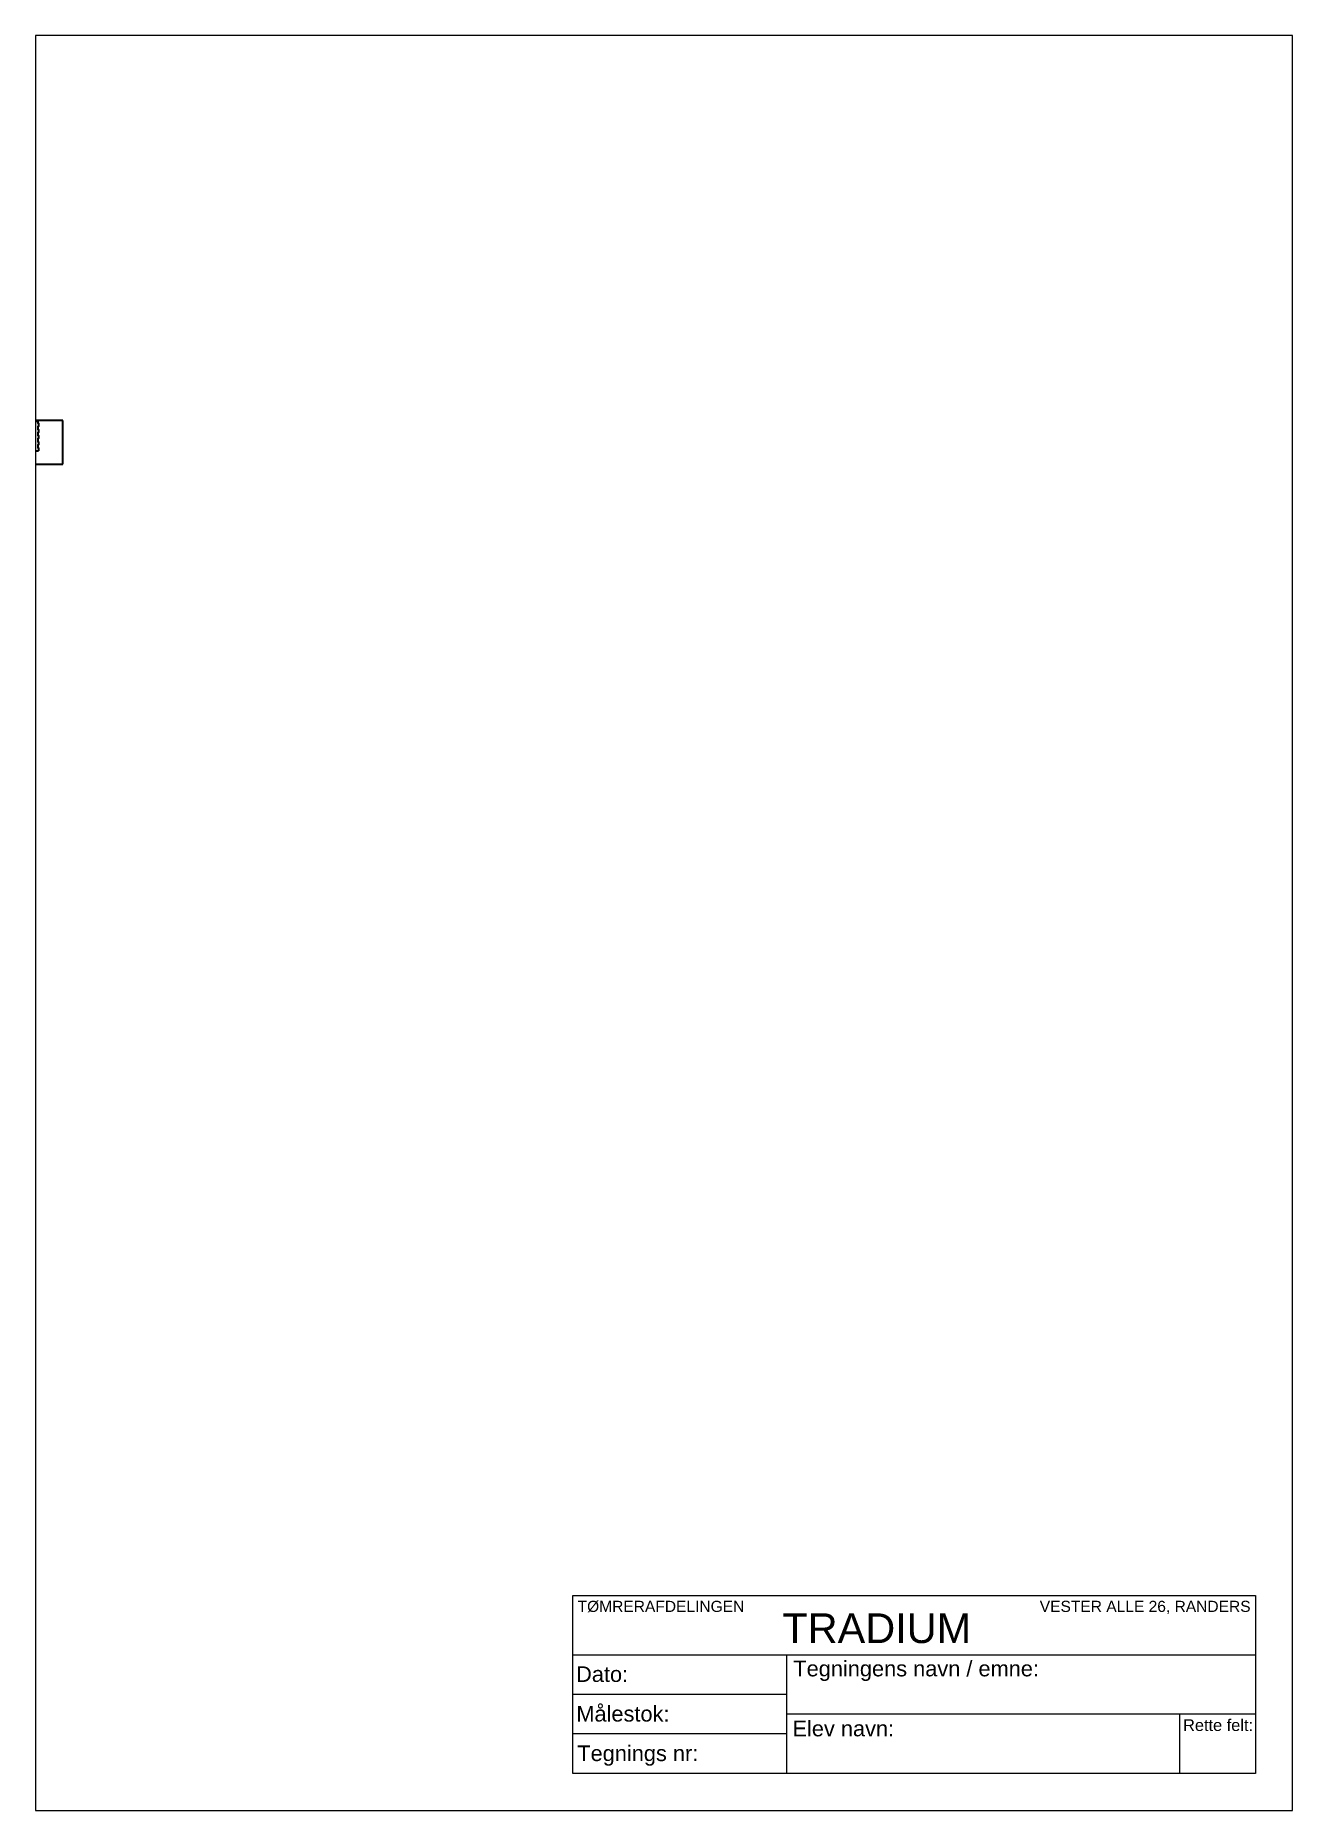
# Paper-space layout 'A4 stående' of a CAD drawing. Header units: millimetres. Extents: x -6 to 206, y -5 to 294.
# The model-space entities are those that its viewports show. They can reach past a viewport. Long polylines and large blocks are cut down to what shows.
import ezdxf

# ---------------------------------------------------------------- set-up
doc = ezdxf.new("R2010")
doc.units = ezdxf.units.MM
for name, color, linetype, lineweight in [('Tegnehoved', 31, 'Continuous', 15), ('Tyk fuldstregslinje (Optegning)', 7, 'Continuous', 30), ('Tynd fuldstregslinje (Projektionslinje)', 30, 'Continuous', 9)]:
    doc.layers.add(name, color=color, linetype=linetype, lineweight=lineweight)
doc.layers.add('Usynling-linie-i-AutoCAD', color=4, linetype='Continuous', lineweight=9, plot=False)
doc.styles.add('Annotative', font='arial.ttf')

# ---------------------------------------------------------------- blocks, each defined once
blk = doc.blocks.new('Tegningshoved 2013')
at = {"layer": 'Tegnehoved', "color": 7}
for p, q in [((-83.72, 16.86), (-119.73, 16.86)), ((-83.72, 10.19), (-119.73, 10.19))]:
    blk.add_line(p, q, dxfattribs=at)
blk.add_lwpolyline([(-119.73, 3.53), (-119.73, 33.53), (-4.73, 33.53), (-4.73, 3.53)], close=True, dxfattribs=at)
for points in [[(-119.73, 23.53), (-4.73, 23.53), (-4.73, 13.53), (-83.72, 13.53)], [(-83.72, 3.53), (-83.72, 23.53)], [(-17.49, 3.53), (-17.49, 13.53)]]:
    blk.add_lwpolyline(points, dxfattribs=at)
at = {"layer": 'Tegnehoved', "color": 7, "style": 'Annotative'}
for s, height, p in [('TØMRERAFDELINGEN', 1.875, (-118.94, 30.74)), ('TRADIUM', 5, (-84.45, 25.5)), ('VESTER ALLE 26, RANDERS', 1.875, (-41.09, 30.74)), ('Dato:', 2.625, (-119.19, 18.95)), ('Tegningens navn / emne:', 2.625, (-82.6, 19.89)), ('Målestok:', 2.625, (-119.15, 12.28)), ('Elev navn:', 2.625, (-82.74, 9.79)), ('Rette felt:', 1.9688, (-16.94, 10.69)), ('Tegnings nr:', 2.625, (-118.99, 5.62))]:
    blk.add_text(s, height=height, dxfattribs=at).set_placement(p)
for tag, p in [('DATO', (-109.37, 18.66)), ('EMNE', (-82.82, 15.08)), ('MÅL', (-102.33, 12.11)), ('TEGN', (-97.3, 5.36)), ('NAVN', (-82.77, 5.17))]:
    blk.add_attdef(tag, p, '', height=3.5, dxfattribs=at)

msp = doc.modelspace()

# ---------------------------------------------------------------- linework, layer by layer
at = {"layer": 'Tyk fuldstregslinje (Optegning)'}
for p, q in [((20807, 16968), (20007, 16968)), ((20270, 16961), (20392, 16961)), ((20392, 16961), (20392, 16936)), ((20398, 16936), (20392, 16936)), ((20398, 16961), (20520, 16961)), ((20398, 16961), (20398, 16936)), ((20398, 16936), (20398, 16901)), ((20404, 16936), (20398, 16936)), ((20404, 16901), (20404, 16936)), ((20520, 16961), (20520, 16936)), ((20526, 16936), (20520, 16936)), ((20526, 16936), (20526, 16901)), ((20807, 16468), (20807, 16968)), ((20392, 16901), (20392, 16866)), ((20398, 16901), (20392, 16901)), ((20398, 16866), (20392, 16866)), ((20392, 16830), (20392, 16795)), ((20398, 16830), (20392, 16830)), ((20398, 16795), (20392, 16795)), ((20392, 16760), (20392, 16725)), ((20398, 16760), (20392, 16760)), ((20398, 16725), (20392, 16725)), ((20398, 16901), (20398, 16866)), ((20404, 16901), (20398, 16901)), ((20398, 16866), (20398, 16830)), ((20404, 16866), (20398, 16866)), ((20398, 16830), (20398, 16795)), ((20404, 16830), (20398, 16830)), ((20398, 16795), (20398, 16760)), ((20404, 16795), (20398, 16795)), ((20398, 16760), (20398, 16725)), ((20404, 16760), (20398, 16760)), ((20398, 16725), (20398, 16690)), ((20404, 16725), (20398, 16725)), ((20404, 16830), (20404, 16866)), ((20404, 16760), (20404, 16795)), ((20404, 16690), (20404, 16725)), ((20520, 16901), (20520, 16866)), ((20526, 16901), (20520, 16901)), ((20526, 16866), (20520, 16866)), ((20520, 16830), (20520, 16795)), ((20526, 16830), (20520, 16830)), ((20526, 16795), (20520, 16795)), ((20520, 16760), (20520, 16725)), ((20526, 16760), (20520, 16760)), ((20526, 16725), (20520, 16725)), ((20526, 16866), (20526, 16830)), ((20526, 16795), (20526, 16760)), ((20526, 16725), (20526, 16690)), ((20276, 16620), (20398, 16620)), ((20392, 16690), (20392, 16655)), ((20398, 16690), (20392, 16690)), ((20398, 16655), (20392, 16655)), ((20398, 16690), (20398, 16655)), ((20404, 16690), (20398, 16690)), ((20398, 16655), (20398, 16620)), ((20404, 16655), (20398, 16655)), ((20404, 16620), (20404, 16655)), ((20404, 16620), (20526, 16620)), ((20520, 16690), (20520, 16655)), ((20526, 16690), (20520, 16690)), ((20526, 16655), (20520, 16655)), ((20526, 16655), (20526, 16620)), ((20007, 16468), (20807, 16468))]:
    msp.add_line(p, q, dxfattribs=at)
for p in [(20395, 16936), (20523, 16936), (20395, 16901), (20395, 16866), (20395, 16830), (20395, 16795), (20395, 16760), (20395, 16725), (20523, 16901), (20523, 16866), (20523, 16830), (20523, 16795), (20523, 16760), (20523, 16725), (20395, 16690), (20395, 16655), (20523, 16690), (20523, 16655)]:
    msp.add_point(p, dxfattribs=at)

psp = doc.layouts.new('A4 stående')

# ---------------------------------------------------------------- block references
at = {"layer": 'Tynd fuldstregslinje (Projektionslinje)'}
psp.add_blockref('Tegningshoved 2013', (204.19, -2.72), dxfattribs=at)

# ---------------------------------------------------------------- viewports
at = {"layer": 'Usynling-linie-i-AutoCAD', "ltscale": 0.4, "view_target_point": (855.56, 1194.29)}
psp.add_viewport(center=(99.8, 144.05), size=(211.74, 298.954), view_center_point=(26854.93, 10003.61), view_height=20382.278, dxfattribs=at)

doc.saveas('drawing.dxf')
